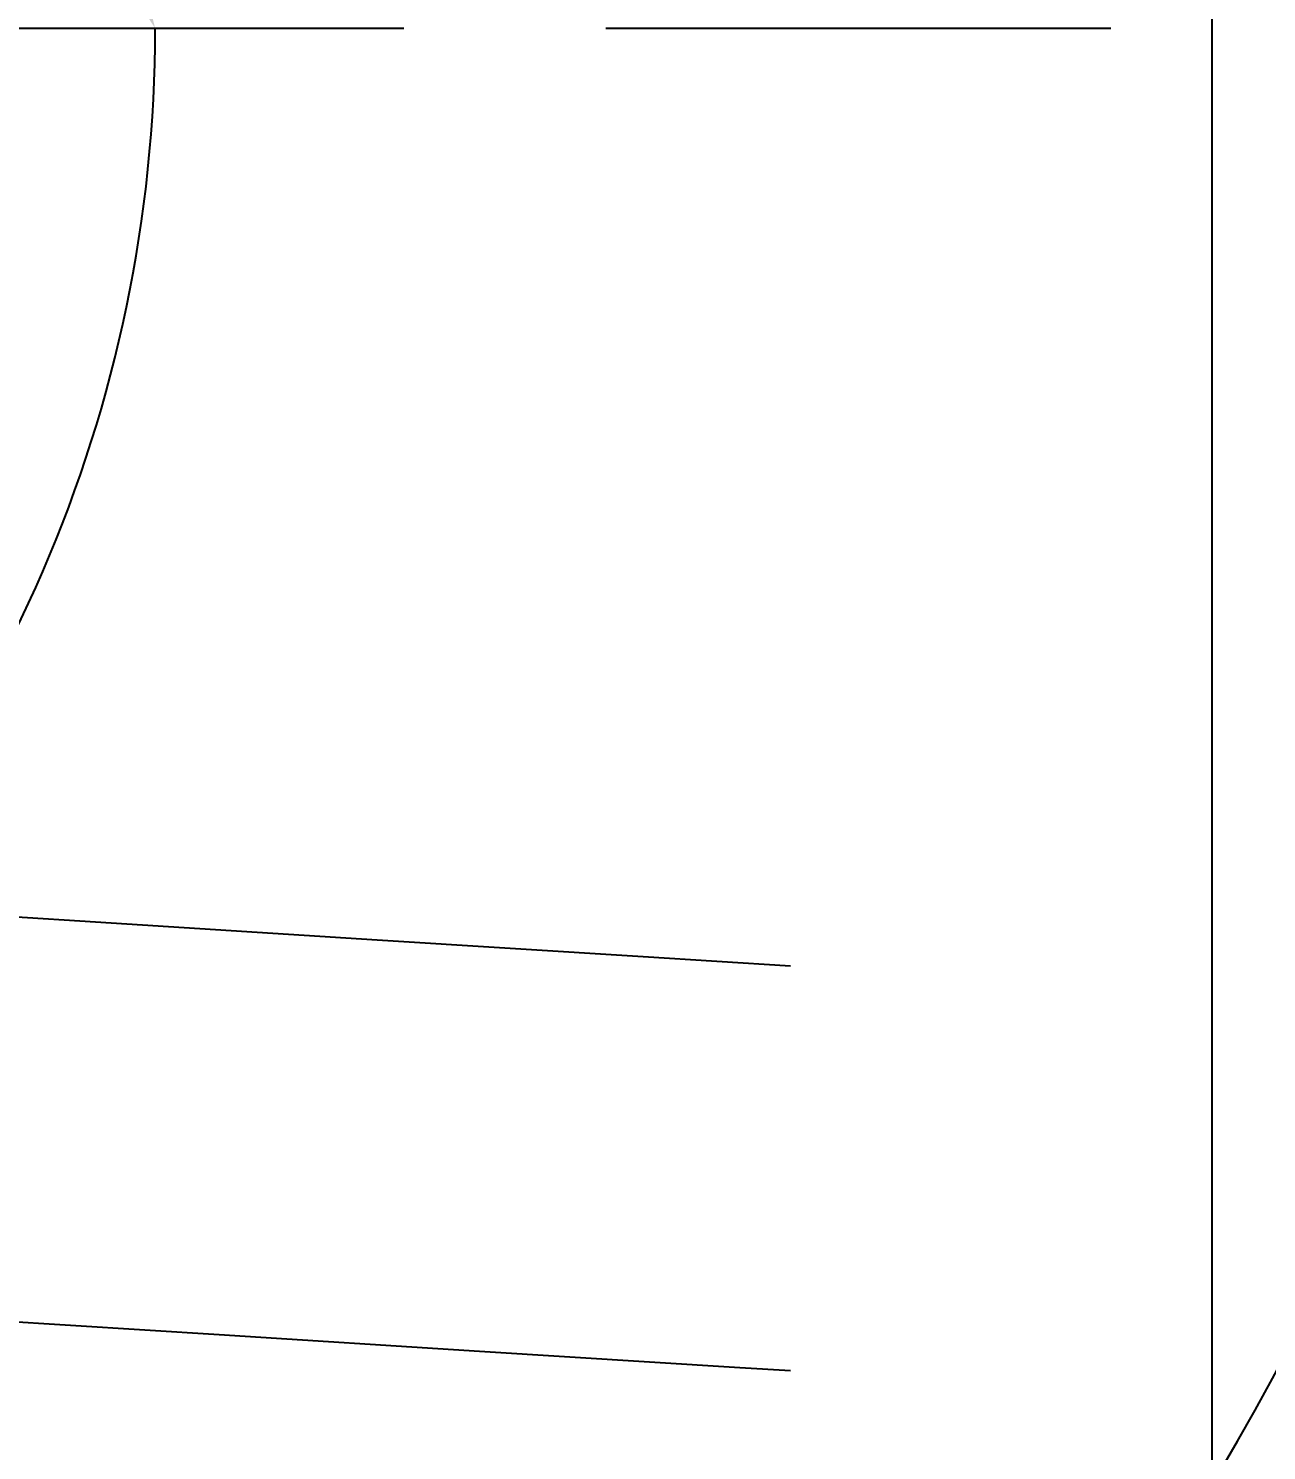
# Model space of a CAD drawing. Header units: inches. Extents: x 0 to 1813292486, y 0 to 3473589894.
# Drawn here: x 600564900 to 600565513, y 3473202640 to 3473203344 of the extents above; entities that cross this region are included whole.
import ezdxf

# ---------------------------------------------------------------- set-up
doc = ezdxf.new("R2010")
doc.units = ezdxf.units.IN
doc.header["$LTSCALE"] = 1000
doc.header["$MEASUREMENT"] = 0
for name, pattern in [('AX-MALL-DIM-P02$0$DASH', [0.35, 0.25, -0.1]), ('AX-MALL-GIRD-200$0$DOTE', [2.4200000000000004, 2, -0.2, 0.02, -0.2]), ('AX-MALL-WALL-P02-QT$0$DASH', [0.35, 0.25, -0.1])]:
    doc.linetypes.add(name, pattern=pattern)
for name, color, linetype in [('A-Anno-Note', 241, 'Continuous'), ('AX-MALL-DIM-P02$0$A-Anno-Dims', 3, 'Continuous'), ('AX-MALL-DIM-P02$0$A-Detl-Patt', 8, 'Continuous'), ('AX-MALL-DIM-P02$0$A-Detl-Thin', 131, 'Continuous'), ('AX-MALL-GIRD-200$0$A-Grid', 222, 'AX-MALL-GIRD-200$0$DOTE'), ('AX-MALL-P02-200$0$A-Anno-Note', 241, 'Continuous'), ('AX-MALL-WALL-P02$0$A-Anno-Note', 241, 'Continuous'), ('AX-MALL-WALL-P02-QT$0$A-Curt', 151, 'Continuous'), ('AX-MALL-WALL-P02-QT$0$A-Detl-Patt', 8, 'Continuous'), ('AX-MALL-WALL-P02-QT$0$A-Detl-Thin', 131, 'Continuous'), ('AX-MALL-WALL-P02-QT$0$A-Wind', 4, 'Continuous'), ('AX-MALL-ZTKD-P02$0$A-Anno-Note', 241, 'Continuous')]:
    doc.layers.add(name, color=color, linetype=linetype)
doc.styles.add('AX-MALL-DIM-P02$0$_TCH_DIM_T3', font='gbenor.shx')
doc.dimstyles.new('AX-MALL-DIM-P02$0$_TCH_ARROW&&180', dxfattribs={"dimtxt": 535.5, "dimasz": 540, "dimexe": 450, "dimexo": 450, "dimgap": 137.25, "dimtad": 1, "dimdec": 0, "dimzin": 0, "dimdsep": 46, "dimtxsty": 'AX-MALL-DIM-P02$0$_TCH_DIM_T3', "dimcen": 0.09, "dimclrt": 7, "dimaunit": 1, "dimadec": 3, "dimazin": 2, "dimtfac": 1, "dimtdec": 0, "dimtix": 1, "dimtmove": 2, "dimatfit": 3, "dimfxl": 500, "dimtolj": 1, "dimtzin": 0, "dimarcsym": 0})

# ---------------------------------------------------------------- blocks, each defined once
blk = doc.blocks.new('AX-MALL-GIRD-200')
at = {"layer": 'AX-MALL-GIRD-200$0$A-Grid'}
blk.add_line((600401631.5671628, 3473162765.920172), (600362902.028213, 3473058802.19309), dxfattribs=at)
blk = doc.blocks.new('AX-MALL-WALL-P02-QT$0$tj')
at = {"layer": 'AX-MALL-WALL-P02-QT$0$A-Detl-Patt'}
h = blk.add_hatch(dxfattribs=at)
h.set_pattern_fill('STEEL', color=256, scale=100.0000000000001, angle=50.43183869082386)
h.set_pattern_definition([(75.00000000004839, (-14278.19445574284, 156289.8254051208), (-153.3407249234246, 41.08752340989569), []), (75.00000000004839, (-14317.88195610046, 156358.5661673546), (-153.3407249234246, 41.08752340989569), [])])
edge = h.paths.add_edge_path()
edge.add_line((88101.273016572, 47666.64152574539), (87883.93542659283, 47459.84604215622))
edge.add_line((87883.93542659283, 47459.84604215622), (91571.54751467705, 43584.64122533798))
edge.add_arc((262949.389629302, 558937.705083496), 543101.4133620498, 251.6057364187558, 260.0288666978238)
edge.add_arc((172180.8466627672, -2862.146247219684), 27099.9982179492, 64.7128659603706, 96.9316049602786, ccw=False)
edge.add_arc((262948.9730309481, 558936.3205539446), 543099.9677998082, 261.6155114784545, 271.7251478115656)
edge.add_line((279298.9759148359, 16082.51663446426), (279298.9759315252, 16382.65274763107))
edge.add_arc((262948.9742454757, 558936.3204835369), 542799.9676941936, 261.62020364125146, 271.7261014454634, ccw=False)
edge.add_arc((172180.8456921196, -2862.14609140989), 27400.00151046549, 64.80631838577902, 96.83815911678944)
edge.add_arc((262949.394896181, 558937.7037490648), 542801.4137571028, 251.6136389015772, 260.02417327084333, ccw=False)
edge.add_line((91737.26096642017, 43845.69257831573), (88101.273016572, 47666.64152574539))
blk.add_lwpolyline([(88103.03003954887, 47737.33037519455), (87813.24658572674, 47461.60306501389), (91543.92713344097, 43541.13421487808, 0.03677856867194786), (168908.9495433569, 23989.2463850975, -0.1416543586965341), (183742.0972260237, 21592.70785188675, 0.04416604653312874), (279348.9759123325, 16034.00206041336), (279348.9759345055, 16434.18465709686, -0.04414427716130016), (183859.0483468771, 21979.79425859451, 0.1405450684183163), (168919.8474783897, 24393.46752309799, -0.03670519880877311), (91764.87840116024, 43889.20268630981), (88103.03007543087, 47737.33033752441)], format="xyb", dxfattribs=at)
blk.add_lwpolyline([(88101.273016572, 47666.64152574539), (87883.93542659283, 47459.84604215622), (91571.54751467705, 43584.64122533798, 0.0367693963449814), (168910.2986617088, 24039.77597379684, -0.1415142461245126), (183756.7420067787, 21641.08926153183, 0.04414024362697595), (279298.9759148359, 16082.51663446426), (279298.9759315252, 16382.65274763107, -0.04412389944666065), (183844.4648458958, 21931.40288829803, 0.1406825130026793), (168918.4574091434, 24342.94360637665, -0.03671436212623864), (91737.26096642017, 43845.69257831573)], format="xyb", close=True, dxfattribs=at)
blk = doc.blocks.new('AX-MALL-WALL-P02-QT')
at = {"layer": 'AX-MALL-WALL-P02-QT$0$A-Curt'}
for centre, radius, start, end in [((600365476.5144521, 3473069150.502228), 1400.000001541872, 245.8622100806348, 339.5681612341644), ((600365476.514452, 3473069150.502228), 1466.666668229968, 245.9803384829495, 339.5681612245157), ((600365476.5144521, 3473069150.502228), 1533.333334868491, 245.8622100845866, 339.5681612339579), ((600365476.514452, 3473069150.502228), 1600.000001549594, 245.8622100902111, 339.5681612441036)]:
    blk.add_arc(centre, radius, start, end, dxfattribs=at)
at = {"layer": 'AX-MALL-WALL-P02-QT$0$A-Detl-Thin', "linetype": 'AX-MALL-WALL-P02-QT$0$DASH', "ltscale": 3}
for points in [[(600362687.2949587, 3473069970.500245, 0.001959417487410063), (600366538.4133037, 3473068238.158598, 0.001265197399602242)], [(600362617.3048816, 3473069782.622335, 0.001917157248399221), (600366386.6633964, 3473068086.793465, 0.001917157248399221)]]:
    blk.add_lwpolyline(points, format="xyb", dxfattribs=at)
at = {"layer": 'AX-MALL-WALL-P02-QT$0$A-Detl-Thin', "rotation": 339.5681613091762}
blk.add_blockref('AX-MALL-WALL-P02-QT$0$tj', (600144118.6961328, 3473128496.287411), dxfattribs=at)
at = {"layer": 'AX-MALL-WALL-P02-QT$0$A-Wind'}
blk.add_blockref('AX-MALL-GIRD-200', (0, 0), dxfattribs=at)
blk = doc.blocks.new('AX-MALL-WALL-P02')
at = {"layer": 'AX-MALL-WALL-P02$0$A-Anno-Note'}
blk.add_blockref('AX-MALL-WALL-P02-QT', (0, 0), dxfattribs=at)
blk = doc.blocks.new('AX-MALL-ZTKD-P02')
at = {"layer": 'AX-MALL-ZTKD-P02$0$A-Anno-Note'}
blk.add_blockref('AX-MALL-GIRD-200', (0, 0), dxfattribs=at)
blk = doc.blocks.new('*D1054')
at = {"layer": 'AX-MALL-DIM-P02$0$A-Anno-Dims', "color": 0, "lineweight": -2, "transparency": 16777216}
for p, q in [((600366026.5294521, 3473068945.605499), (600365689.1777184, 3473069071.278919)), ((600365237.474194, 3473068614.443532), (600365384.0895503, 3473068943.235164))]:
    blk.add_line(p, q, dxfattribs=at)
for start, end in [(26.58119362833852, 73.59422587279201), (151.9408012838356, 198.953833528289), (245.9668657727426, 339.568161383885)]:
    blk.add_arc((600365476.514452, 3473069150.502225), 676.9405150413513, start, end, dxfattribs=at)
at = {"layer": 'AX-MALL-DIM-P02$0$A-Anno-Dims', "color": 0, "transparency": 16777216}
for points in [[(600366171.7735813, 3473069458.237175), (600365992.032696, 3473069448.582426), (600366110.8673851, 3473068914.187145)], [(600364902.674269, 3473068991.384941), (600364769.8802252, 3473068869.870571), (600365200.8203545, 3473068532.245624)]]:
    blk.add_solid(points, dxfattribs=at)
at = {"layer": 'AX-MALL-DIM-P02$0$A-Anno-Dims', "color": 7, "transparency": 16777216, "insert": (600365581.7534826, 3473068899.750575), "char_height": 535.5, "attachment_point": 5, "rotation": 22.767513574029966, "style": 'AX-MALL-DIM-P02$0$_TCH_DIM_T3'}
blk.add_mtext('\\A1;93°36\'5"', dxfattribs=at)
blk = doc.blocks.new('AX-MALL-DIM-P02')
at = {"layer": 'AX-MALL-DIM-P02$0$A-Detl-Patt', "linetype": 'AX-MALL-DIM-P02$0$DASH'}
blk.add_line((600366882.1466727, 3473068626.862978), (600365476.5144526, 3473069150.502225), dxfattribs=at)
at = {"layer": 'AX-MALL-DIM-P02$0$A-Detl-Thin'}
blk.add_blockref('AX-MALL-ZTKD-P02', (-2.384185791015625e-06, 9.5367431640625e-07), dxfattribs=at)
at = {"layer": 'AX-MALL-DIM-P02$0$A-Anno-Dims'}
dim = blk.add_angular_dim_3p(base=(600365560.9742553, 3473068478.851272), center=(600365476.5144519, 3473069150.502226), p1=(600365054.204998, 3473068203.453992), p2=(600366448.2191184, 3473068788.513726), dimstyle='AX-MALL-DIM-P02$0$_TCH_ARROW&&180', override={"dimgap": 0}, dxfattribs=at)
dim.commit()
dim.dimension.update_dxf_attribs({"geometry": '*D1054', "text_midpoint": (600365581.7534823, 3473068899.750575), "dimtype": 133, "text_rotation": 22.76751357402996})
blk = doc.blocks.new('AX-MALL-P02-200')
at = {"layer": 'AX-MALL-P02-200$0$A-Anno-Note'}
blk.add_blockref('AX-MALL-WALL-P02', (0, 0), dxfattribs=at)
blk.add_blockref('AX-MALL-DIM-P02', (0, 0), dxfattribs=at)

msp = doc.modelspace()

# ---------------------------------------------------------------- block references
at = {"layer": 'A-Anno-Note', "rotation": 20.43183869077545}
msp.add_blockref('AX-MALL-P02-200', (1250392458.527329, 9048125.682563305), dxfattribs=at)

doc.saveas('drawing.dxf')
